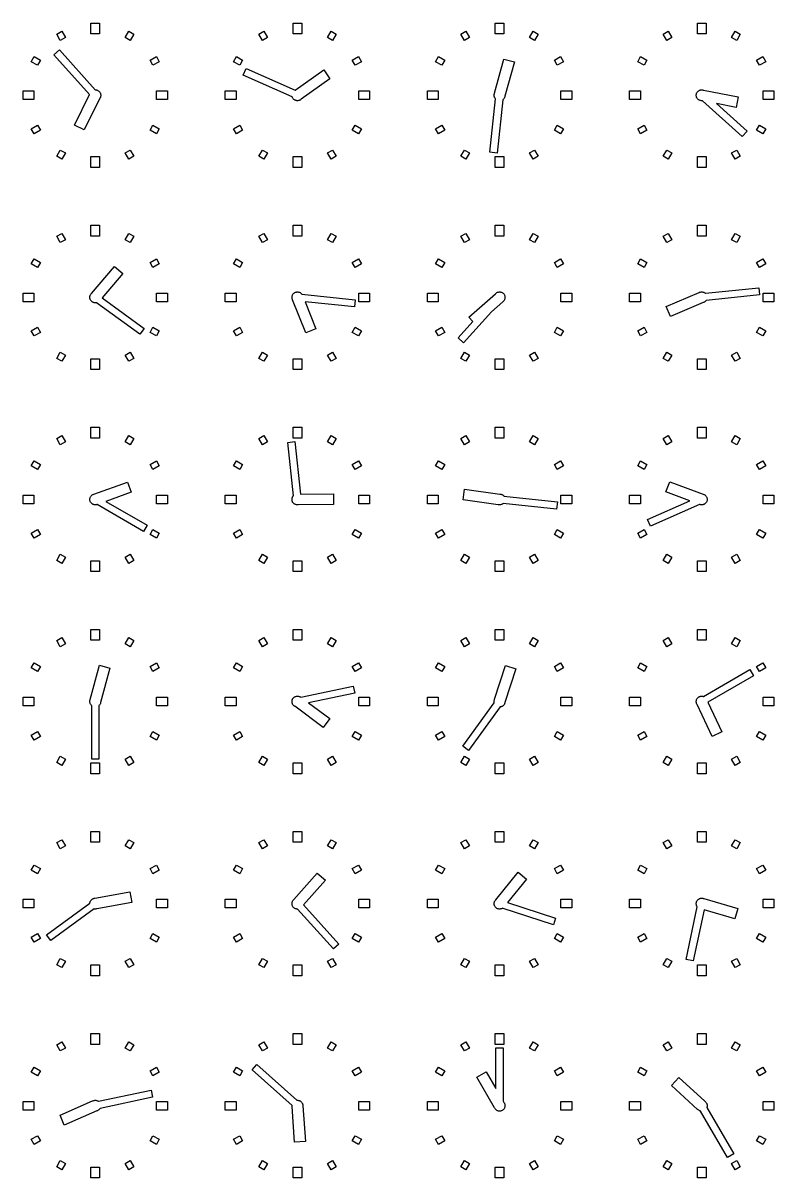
# Model space of a CAD drawing. Header units: millimetres. Extents: x -8 to 856, y -8 to 688.
# Drawn here: x 540 to 644, y 344 to 504 of the extents above; entities that cross this region are included whole.
import ezdxf

# ---------------------------------------------------------------- set-up
doc = ezdxf.new("R2010")
doc.units = ezdxf.units.MM

msp = doc.modelspace()

# ---------------------------------------------------------------- linework, layer by layer
for points in [[(550.6, 502.5), (549.4, 502.5), (549.4, 504), (550.6, 504), (550.6, 502.5)], [(578.6, 502.5), (577.4, 502.5), (577.4, 504), (578.6, 504), (578.6, 502.5)], [(606.6, 502.5), (605.4, 502.5), (605.4, 504), (606.6, 504), (606.6, 502.5)], [(634.6, 502.5), (633.4, 502.5), (633.4, 504), (634.6, 504), (634.6, 502.5)], [(545.85, 501.99), (545.15, 501.59), (544.65, 502.46), (545.35, 502.86), (545.85, 501.99)], [(554.85, 501.59), (554.15, 501.99), (554.65, 502.86), (555.35, 502.46), (554.85, 501.59)], [(573.85, 501.99), (573.15, 501.59), (572.65, 502.46), (573.35, 502.86), (573.85, 501.99)], [(582.85, 501.59), (582.15, 501.99), (582.65, 502.86), (583.35, 502.46), (582.85, 501.59)], [(601.85, 501.99), (601.15, 501.59), (600.65, 502.46), (601.35, 502.86), (601.85, 501.99)], [(610.85, 501.59), (610.15, 501.99), (610.65, 502.86), (611.35, 502.46), (610.85, 501.59)], [(629.85, 501.99), (629.15, 501.59), (628.65, 502.46), (629.35, 502.86), (629.85, 501.99)], [(638.85, 501.59), (638.15, 501.99), (638.65, 502.86), (639.35, 502.46), (638.85, 501.59)], [(542.41, 498.85), (542.01, 498.15), (541.14, 498.65), (541.54, 499.35), (542.41, 498.85)], [(549.22, 494.12), (544.28, 499.61), (545.02, 500.28), (549.99, 494.75), (550, 494.75), (550.07, 494.75), (550.15, 494.74), (550.22, 494.72), (550.29, 494.7), (550.36, 494.67), (550.42, 494.63), (550.48, 494.58), (550.53, 494.53), (550.58, 494.48), (550.63, 494.42), (550.67, 494.36), (550.7, 494.29), (550.72, 494.22), (550.74, 494.15), (550.75, 494.07), (550.75, 494), (550.75, 493.93), (550.74, 493.85), (550.72, 493.78), (550.7, 493.71), (550.67, 493.64), (550.63, 493.59), (548.44, 489.19), (547.1, 489.86), (549.22, 494.12)], [(557.99, 498.15), (557.59, 498.85), (558.46, 499.35), (558.86, 498.65), (557.99, 498.15)], [(570.41, 498.85), (570.01, 498.15), (569.14, 498.65), (569.54, 499.35), (570.41, 498.85)], [(585.99, 498.15), (585.59, 498.85), (586.46, 499.35), (586.86, 498.65), (585.99, 498.15)], [(598.41, 498.85), (598.01, 498.15), (597.14, 498.65), (597.54, 499.35), (598.41, 498.85)], [(613.99, 498.15), (613.59, 498.85), (614.46, 499.35), (614.86, 498.65), (613.99, 498.15)], [(626.41, 498.85), (626.01, 498.15), (625.14, 498.65), (625.54, 499.35), (626.41, 498.85)], [(641.99, 498.15), (641.59, 498.85), (642.46, 499.35), (642.86, 498.65), (641.99, 498.15)], [(578.48, 493.42), (578.42, 493.37), (578.36, 493.33), (578.29, 493.3), (578.22, 493.28), (578.15, 493.26), (578.07, 493.25), (578, 493.25), (577.93, 493.25), (577.85, 493.26), (577.78, 493.28), (577.71, 493.3), (577.64, 493.33), (577.58, 493.37), (577.52, 493.42), (577.47, 493.47), (577.42, 493.52), (577.37, 493.58), (577.33, 493.64), (577.3, 493.71), (577.28, 493.77), (570.49, 496.8), (570.9, 497.71), (577.68, 494.69), (581.64, 497.51), (582.51, 496.29), (578.5, 493.44), (578.48, 493.42)], [(605.44, 493.49), (605.42, 493.52), (605.37, 493.58), (605.33, 493.64), (605.3, 493.71), (605.28, 493.78), (605.26, 493.85), (605.25, 493.93), (605.25, 494), (605.25, 494.07), (605.26, 494.15), (605.28, 494.22), (605.3, 494.28), (606.61, 499.02), (608.06, 498.62), (606.74, 493.88), (606.74, 493.85), (606.72, 493.78), (606.7, 493.71), (606.67, 493.64), (606.63, 493.58), (606.58, 493.52), (606.53, 493.47), (606.48, 493.42), (606.44, 493.39), (605.66, 485.99), (604.67, 486.1), (605.44, 493.49)], [(541.5, 494.6), (541.5, 493.4), (540, 493.4), (540, 494.6), (541.5, 494.6)], [(558.5, 493.4), (558.5, 494.6), (560, 494.6), (560, 493.4), (558.5, 493.4)], [(569.5, 494.6), (569.5, 493.4), (568, 493.4), (568, 494.6), (569.5, 494.6)], [(586.5, 493.4), (586.5, 494.6), (588, 494.6), (588, 493.4), (586.5, 493.4)], [(597.5, 494.6), (597.5, 493.4), (596, 493.4), (596, 494.6), (597.5, 494.6)], [(614.5, 493.4), (614.5, 494.6), (616, 494.6), (616, 493.4), (614.5, 493.4)], [(625.5, 494.6), (625.5, 493.4), (624, 493.4), (624, 494.6), (625.5, 494.6)], [(633.93, 493.25), (633.85, 493.26), (633.78, 493.28), (633.71, 493.3), (633.64, 493.33), (633.58, 493.37), (633.52, 493.42), (633.47, 493.47), (633.42, 493.52), (633.37, 493.58), (633.33, 493.64), (633.3, 493.71), (633.28, 493.78), (633.26, 493.85), (633.25, 493.93), (633.25, 494), (633.25, 494.07), (633.26, 494.15), (633.28, 494.22), (633.3, 494.29), (633.33, 494.36), (633.37, 494.42), (633.42, 494.48), (633.47, 494.53), (633.52, 494.58), (633.58, 494.63), (633.64, 494.67), (633.71, 494.7), (633.78, 494.72), (633.85, 494.74), (633.93, 494.75), (634, 494.75), (634.07, 494.75), (634.15, 494.74), (634.22, 494.72), (634.23, 494.72), (639.05, 493.78), (638.77, 492.31), (636.04, 492.84), (640.28, 489.02), (639.61, 488.28), (634.13, 493.21), (633.94, 493.25), (633.93, 493.25)], [(642.5, 493.4), (642.5, 494.6), (644, 494.6), (644, 493.4), (642.5, 493.4)], [(542.01, 489.85), (542.41, 489.15), (541.54, 488.65), (541.14, 489.35), (542.01, 489.85)], [(557.59, 489.15), (557.99, 489.85), (558.86, 489.35), (558.46, 488.65), (557.59, 489.15)], [(570.01, 489.85), (570.41, 489.15), (569.54, 488.65), (569.14, 489.35), (570.01, 489.85)], [(585.59, 489.15), (585.99, 489.85), (586.86, 489.35), (586.46, 488.65), (585.59, 489.15)], [(598.01, 489.85), (598.41, 489.15), (597.54, 488.65), (597.14, 489.35), (598.01, 489.85)], [(613.59, 489.15), (613.99, 489.85), (614.86, 489.35), (614.46, 488.65), (613.59, 489.15)], [(626.01, 489.85), (626.41, 489.15), (625.54, 488.65), (625.14, 489.35), (626.01, 489.85)], [(641.59, 489.15), (641.99, 489.85), (642.86, 489.35), (642.46, 488.65), (641.59, 489.15)], [(544.65, 485.54), (545.15, 486.41), (545.85, 486.01), (545.35, 485.14), (544.65, 485.54)], [(554.15, 486.01), (554.85, 486.41), (555.35, 485.54), (554.65, 485.14), (554.15, 486.01)], [(572.65, 485.54), (573.15, 486.41), (573.85, 486.01), (573.35, 485.14), (572.65, 485.54)], [(582.15, 486.01), (582.85, 486.41), (583.35, 485.54), (582.65, 485.14), (582.15, 486.01)], [(600.65, 485.54), (601.15, 486.41), (601.85, 486.01), (601.35, 485.14), (600.65, 485.54)], [(610.15, 486.01), (610.85, 486.41), (611.35, 485.54), (610.65, 485.14), (610.15, 486.01)], [(629.15, 486.41), (629.85, 486.01), (629.35, 485.14), (628.65, 485.54), (629.15, 486.41)], [(638.15, 486.01), (638.85, 486.41), (639.35, 485.54), (638.65, 485.14), (638.15, 486.01)], [(549.4, 485.5), (550.6, 485.5), (550.6, 484), (549.4, 484), (549.4, 485.5)], [(577.4, 485.5), (578.6, 485.5), (578.6, 484), (577.4, 484), (577.4, 485.5)], [(605.4, 485.5), (606.6, 485.5), (606.6, 484), (605.4, 484), (605.4, 485.5)], [(633.4, 484), (633.4, 485.5), (634.6, 485.5), (634.6, 484), (633.4, 484)], [(550.6, 474.5), (549.4, 474.5), (549.4, 476), (550.6, 476), (550.6, 474.5)], [(578.6, 474.5), (577.4, 474.5), (577.4, 476), (578.6, 476), (578.6, 474.5)], [(606.6, 474.5), (605.4, 474.5), (605.4, 476), (606.6, 476), (606.6, 474.5)], [(634.6, 474.5), (633.4, 474.5), (633.4, 476), (634.6, 476), (634.6, 474.5)], [(545.85, 473.99), (545.15, 473.59), (544.65, 474.46), (545.35, 474.86), (545.85, 473.99)], [(554.85, 473.59), (554.15, 473.99), (554.65, 474.86), (555.35, 474.46), (554.85, 473.59)], [(573.85, 473.99), (573.15, 473.59), (572.65, 474.46), (573.35, 474.86), (573.85, 473.99)], [(582.85, 473.59), (582.15, 473.99), (582.65, 474.86), (583.35, 474.46), (582.85, 473.59)], [(601.85, 473.99), (601.15, 473.59), (600.65, 474.46), (601.35, 474.86), (601.85, 473.99)], [(610.85, 473.59), (610.15, 473.99), (610.65, 474.86), (611.35, 474.46), (610.85, 473.59)], [(629.85, 473.99), (629.15, 473.59), (628.65, 474.46), (629.35, 474.86), (629.85, 473.99)], [(638.85, 473.59), (638.15, 473.99), (638.65, 474.86), (639.35, 474.46), (638.85, 473.59)], [(542.41, 470.85), (542.01, 470.15), (541.14, 470.65), (541.54, 471.35), (542.41, 470.85)], [(557.99, 470.15), (557.59, 470.85), (558.46, 471.35), (558.86, 470.65), (557.99, 470.15)], [(570.41, 470.85), (570.01, 470.15), (569.14, 470.65), (569.54, 471.35), (570.41, 470.85)], [(585.99, 470.15), (585.59, 470.85), (586.46, 471.35), (586.86, 470.65), (585.99, 470.15)], [(598.41, 470.85), (598.01, 470.15), (597.14, 470.65), (597.54, 471.35), (598.41, 470.85)], [(613.99, 470.15), (613.59, 470.85), (614.46, 471.35), (614.86, 470.65), (613.99, 470.15)], [(626.41, 470.85), (626.01, 470.15), (625.14, 470.65), (625.54, 471.35), (626.41, 470.85)], [(641.99, 470.15), (641.59, 470.85), (642.46, 471.35), (642.86, 470.65), (641.99, 470.15)], [(550.15, 465.26), (550.07, 465.25), (550, 465.25), (549.93, 465.25), (549.85, 465.26), (549.78, 465.28), (549.71, 465.3), (549.64, 465.33), (549.58, 465.37), (549.52, 465.42), (549.47, 465.47), (549.42, 465.52), (549.37, 465.58), (549.33, 465.64), (549.3, 465.71), (549.28, 465.78), (549.26, 465.85), (549.25, 465.93), (549.25, 466), (549.25, 466.07), (549.26, 466.15), (549.28, 466.22), (549.3, 466.29), (549.33, 466.36), (549.37, 466.42), (549.42, 466.48), (549.47, 466.53), (549.48, 466.55), (552.68, 470.29), (553.82, 469.31), (550.93, 465.94), (556.77, 461.7), (556.18, 460.89), (550.16, 465.26), (550.15, 465.26)], [(633.63, 466.66), (633.64, 466.67), (633.71, 466.7), (633.78, 466.72), (633.85, 466.74), (633.93, 466.75), (634, 466.75), (634.07, 466.75), (634.15, 466.74), (634.22, 466.72), (634.29, 466.7), (634.36, 466.67), (634.42, 466.63), (634.48, 466.58), (634.51, 466.56), (641.9, 467.33), (642.01, 466.34), (634.61, 465.56), (634.58, 465.52), (634.53, 465.47), (634.48, 465.42), (634.42, 465.37), (634.36, 465.33), (634.29, 465.3), (634.22, 465.28), (634.21, 465.28), (629.69, 463.36), (629.1, 464.74), (633.63, 466.66)], [(541.5, 466.6), (541.5, 465.4), (540, 465.4), (540, 466.6), (541.5, 466.6)], [(558.5, 465.4), (558.5, 466.6), (560, 466.6), (560, 465.4), (558.5, 465.4)], [(569.5, 466.6), (569.5, 465.4), (568, 465.4), (568, 466.6), (569.5, 466.6)], [(577.33, 465.64), (577.3, 465.71), (577.28, 465.78), (577.26, 465.85), (577.25, 465.93), (577.25, 466), (577.25, 466.07), (577.26, 466.15), (577.28, 466.22), (577.3, 466.29), (577.33, 466.36), (577.37, 466.42), (577.42, 466.48), (577.47, 466.53), (577.52, 466.58), (577.58, 466.63), (577.64, 466.67), (577.71, 466.7), (577.78, 466.72), (577.85, 466.74), (577.93, 466.75), (578, 466.75), (578.07, 466.75), (578.15, 466.74), (578.22, 466.72), (578.29, 466.7), (578.36, 466.67), (578.42, 466.63), (578.48, 466.58), (578.53, 466.53), (578.58, 466.48), (578.61, 466.44), (586.01, 465.66), (585.9, 464.67), (579.06, 465.39), (580.57, 461.65), (579.18, 461.08), (577.34, 465.64), (577.33, 465.64)], [(586.5, 465.4), (586.5, 466.6), (588, 466.6), (588, 465.4), (586.5, 465.4)], [(597.5, 466.6), (597.5, 465.4), (596, 465.4), (596, 466.6), (597.5, 466.6)], [(602.3, 462.64), (601.76, 463.25), (605.44, 466.51), (605.47, 466.53), (605.52, 466.58), (605.58, 466.63), (605.64, 466.67), (605.71, 466.7), (605.78, 466.72), (605.85, 466.74), (605.93, 466.75), (606, 466.75), (606.07, 466.75), (606.15, 466.74), (606.22, 466.72), (606.29, 466.7), (606.36, 466.67), (606.42, 466.63), (606.48, 466.58), (606.53, 466.53), (606.58, 466.48), (606.63, 466.42), (606.67, 466.36), (606.7, 466.29), (606.72, 466.22), (606.74, 466.15), (606.75, 466.07), (606.75, 466), (606.75, 465.93), (606.74, 465.85), (606.72, 465.78), (606.7, 465.71), (606.67, 465.64), (606.63, 465.58), (606.58, 465.52), (606.53, 465.47), (606.48, 465.42), (606.44, 465.39), (604.87, 464), (601.02, 459.72), (600.28, 460.39), (602.3, 462.64)], [(614.5, 465.4), (614.5, 466.6), (616, 466.6), (616, 465.4), (614.5, 465.4)], [(625.5, 466.6), (625.5, 465.4), (624, 465.4), (624, 466.6), (625.5, 466.6)], [(642.5, 465.4), (642.5, 466.6), (644, 466.6), (644, 465.4), (642.5, 465.4)], [(542.01, 461.85), (542.41, 461.15), (541.54, 460.65), (541.14, 461.35), (542.01, 461.85)], [(557.59, 461.15), (557.99, 461.85), (558.86, 461.35), (558.46, 460.65), (557.59, 461.15)], [(570.01, 461.85), (570.41, 461.15), (569.54, 460.65), (569.14, 461.35), (570.01, 461.85)], [(585.59, 461.15), (585.99, 461.85), (586.86, 461.35), (586.46, 460.65), (585.59, 461.15)], [(598.01, 461.85), (598.41, 461.15), (597.54, 460.65), (597.14, 461.35), (598.01, 461.85)], [(613.59, 461.15), (613.99, 461.85), (614.86, 461.35), (614.46, 460.65), (613.59, 461.15)], [(626.01, 461.85), (626.41, 461.15), (625.54, 460.65), (625.14, 461.35), (626.01, 461.85)], [(641.59, 461.15), (641.99, 461.85), (642.86, 461.35), (642.46, 460.65), (641.59, 461.15)], [(545.15, 458.41), (545.85, 458.01), (545.35, 457.14), (544.65, 457.54), (545.15, 458.41)], [(554.15, 458.01), (554.85, 458.41), (555.35, 457.54), (554.65, 457.14), (554.15, 458.01)], [(573.15, 458.41), (573.85, 458.01), (573.35, 457.14), (572.65, 457.54), (573.15, 458.41)], [(582.15, 458.01), (582.85, 458.41), (583.35, 457.54), (582.65, 457.14), (582.15, 458.01)], [(600.65, 457.54), (601.15, 458.41), (601.85, 458.01), (601.35, 457.14), (600.65, 457.54)], [(610.15, 458.01), (610.85, 458.41), (611.35, 457.54), (610.65, 457.14), (610.15, 458.01)], [(628.65, 457.54), (629.15, 458.41), (629.85, 458.01), (629.35, 457.14), (628.65, 457.54)], [(638.15, 458.01), (638.85, 458.41), (639.35, 457.54), (638.65, 457.14), (638.15, 458.01)], [(549.4, 456), (549.4, 457.5), (550.6, 457.5), (550.6, 456), (549.4, 456)], [(577.4, 456), (577.4, 457.5), (578.6, 457.5), (578.6, 456), (577.4, 456)], [(605.4, 457.5), (606.6, 457.5), (606.6, 456), (605.4, 456), (605.4, 457.5)], [(633.4, 457.5), (634.6, 457.5), (634.6, 456), (633.4, 456), (633.4, 457.5)], [(550.6, 446.5), (549.4, 446.5), (549.4, 448), (550.6, 448), (550.6, 446.5)], [(578.6, 446.5), (577.4, 446.5), (577.4, 448), (578.6, 448), (578.6, 446.5)], [(606.6, 446.5), (605.4, 446.5), (605.4, 448), (606.6, 448), (606.6, 446.5)], [(634.6, 446.5), (633.4, 446.5), (633.4, 448), (634.6, 448), (634.6, 446.5)], [(545.85, 445.99), (545.15, 445.59), (544.65, 446.46), (545.35, 446.86), (545.85, 445.99)], [(554.85, 445.59), (554.15, 445.99), (554.65, 446.86), (555.35, 446.46), (554.85, 445.59)], [(573.85, 445.99), (573.15, 445.59), (572.65, 446.46), (573.35, 446.86), (573.85, 445.99)], [(582.85, 445.59), (582.15, 445.99), (582.65, 446.86), (583.35, 446.46), (582.85, 445.59)], [(601.85, 445.99), (601.15, 445.59), (600.65, 446.46), (601.35, 446.86), (601.85, 445.99)], [(610.85, 445.59), (610.15, 445.99), (610.65, 446.86), (611.35, 446.46), (610.85, 445.59)], [(629.85, 445.99), (629.15, 445.59), (628.65, 446.46), (629.35, 446.86), (629.85, 445.99)], [(638.85, 445.59), (638.15, 445.99), (638.65, 446.86), (639.35, 446.46), (638.85, 445.59)], [(578.07, 437.25), (578, 437.25), (577.93, 437.25), (577.85, 437.26), (577.78, 437.28), (577.71, 437.3), (577.64, 437.33), (577.58, 437.37), (577.52, 437.42), (577.47, 437.47), (577.42, 437.52), (577.37, 437.58), (577.33, 437.64), (577.3, 437.71), (577.28, 437.78), (577.26, 437.85), (577.25, 437.93), (577.25, 438), (577.25, 438.07), (577.26, 438.15), (577.28, 438.22), (577.3, 438.29), (577.33, 438.36), (577.37, 438.42), (577.42, 438.48), (577.44, 438.51), (576.67, 445.9), (577.66, 446.01), (578.42, 438.75), (582.99, 438.79), (583.01, 437.29), (578.09, 437.25), (578.07, 437.25)], [(542.41, 442.85), (542.01, 442.15), (541.14, 442.65), (541.54, 443.35), (542.41, 442.85)], [(557.99, 442.15), (557.59, 442.85), (558.46, 443.35), (558.86, 442.65), (557.99, 442.15)], [(570.41, 442.85), (570.01, 442.15), (569.14, 442.65), (569.54, 443.35), (570.41, 442.85)], [(585.99, 442.15), (585.59, 442.85), (586.46, 443.35), (586.86, 442.65), (585.99, 442.15)], [(598.41, 442.85), (598.01, 442.15), (597.14, 442.65), (597.54, 443.35), (598.41, 442.85)], [(613.99, 442.15), (613.59, 442.85), (614.46, 443.35), (614.86, 442.65), (613.99, 442.15)], [(626.41, 442.85), (626.01, 442.15), (625.14, 442.65), (625.54, 443.35), (626.41, 442.85)], [(641.99, 442.15), (641.59, 442.85), (642.46, 443.35), (642.86, 442.65), (641.99, 442.15)], [(550.22, 437.28), (550.15, 437.26), (550.07, 437.25), (550, 437.25), (549.93, 437.25), (549.85, 437.26), (549.78, 437.28), (549.71, 437.3), (549.64, 437.33), (549.58, 437.37), (549.52, 437.42), (549.47, 437.47), (549.42, 437.52), (549.37, 437.58), (549.33, 437.64), (549.3, 437.71), (549.28, 437.78), (549.26, 437.85), (549.25, 437.93), (549.25, 438), (549.25, 438.07), (549.26, 438.15), (549.28, 438.22), (549.3, 438.29), (549.33, 438.36), (549.37, 438.42), (549.42, 438.48), (549.47, 438.53), (549.52, 438.58), (549.58, 438.63), (549.64, 438.67), (549.71, 438.7), (549.78, 438.72), (549.82, 438.73), (554.44, 440.41), (554.95, 439.01), (551.46, 437.73), (557.18, 434.43), (556.68, 433.57), (550.24, 437.28), (550.22, 437.28)], [(632.35, 437.81), (629.05, 439.05), (629.58, 440.45), (634.19, 438.73), (634.22, 438.72), (634.29, 438.7), (634.36, 438.67), (634.42, 438.63), (634.48, 438.58), (634.53, 438.53), (634.58, 438.48), (634.63, 438.42), (634.67, 438.36), (634.7, 438.29), (634.72, 438.22), (634.74, 438.15), (634.75, 438.07), (634.75, 438), (634.75, 437.93), (634.74, 437.85), (634.72, 437.78), (634.7, 437.71), (634.67, 437.64), (634.63, 437.58), (634.58, 437.52), (634.53, 437.47), (634.48, 437.42), (634.42, 437.37), (634.36, 437.33), (634.29, 437.3), (634.22, 437.28), (634.15, 437.26), (634.07, 437.25), (634, 437.25), (633.93, 437.25), (633.85, 437.26), (633.78, 437.28), (633.71, 437.3), (633.69, 437.31), (626.9, 434.29), (626.49, 435.2), (632.35, 437.81)], [(541.5, 438.6), (541.5, 437.4), (540, 437.4), (540, 438.6), (541.5, 438.6)], [(558.5, 437.4), (558.5, 438.6), (560, 438.6), (560, 437.4), (558.5, 437.4)], [(569.5, 438.6), (569.5, 437.4), (568, 437.4), (568, 438.6), (569.5, 438.6)], [(586.5, 437.4), (586.5, 438.6), (588, 438.6), (588, 437.4), (586.5, 437.4)], [(597.5, 438.6), (597.5, 437.4), (596, 437.4), (596, 438.6), (597.5, 438.6)], [(606.48, 437.42), (606.42, 437.37), (606.36, 437.33), (606.29, 437.3), (606.22, 437.28), (606.15, 437.26), (606.07, 437.25), (606, 437.25), (605.93, 437.25), (605.85, 437.26), (605.82, 437.27), (600.94, 437.95), (601.15, 439.44), (606.03, 438.75), (606.07, 438.75), (606.15, 438.74), (606.22, 438.72), (606.29, 438.7), (606.36, 438.67), (606.42, 438.63), (606.48, 438.58), (606.53, 438.53), (606.58, 438.48), (606.61, 438.44), (614.01, 437.66), (613.9, 436.67), (606.51, 437.44), (606.48, 437.42)], [(614.5, 437.4), (614.5, 438.6), (616, 438.6), (616, 437.4), (614.5, 437.4)], [(625.5, 438.6), (625.5, 437.4), (624, 437.4), (624, 438.6), (625.5, 438.6)], [(642.5, 437.4), (642.5, 438.6), (644, 438.6), (644, 437.4), (642.5, 437.4)], [(542.01, 433.85), (542.41, 433.15), (541.54, 432.65), (541.14, 433.35), (542.01, 433.85)], [(557.59, 433.15), (557.99, 433.85), (558.86, 433.35), (558.46, 432.65), (557.59, 433.15)], [(570.01, 433.85), (570.41, 433.15), (569.54, 432.65), (569.14, 433.35), (570.01, 433.85)], [(585.59, 433.15), (585.99, 433.85), (586.86, 433.35), (586.46, 432.65), (585.59, 433.15)], [(598.01, 433.85), (598.41, 433.15), (597.54, 432.65), (597.14, 433.35), (598.01, 433.85)], [(613.59, 433.15), (613.99, 433.85), (614.86, 433.35), (614.46, 432.65), (613.59, 433.15)], [(626.01, 433.85), (626.41, 433.15), (625.54, 432.65), (625.14, 433.35), (626.01, 433.85)], [(641.59, 433.15), (641.99, 433.85), (642.86, 433.35), (642.46, 432.65), (641.59, 433.15)], [(545.15, 430.41), (545.85, 430.01), (545.35, 429.14), (544.65, 429.54), (545.15, 430.41)], [(554.15, 430.01), (554.85, 430.41), (555.35, 429.54), (554.65, 429.14), (554.15, 430.01)], [(572.65, 429.54), (573.15, 430.41), (573.85, 430.01), (573.35, 429.14), (572.65, 429.54)], [(582.15, 430.01), (582.85, 430.41), (583.35, 429.54), (582.65, 429.14), (582.15, 430.01)], [(600.65, 429.54), (601.15, 430.41), (601.85, 430.01), (601.35, 429.14), (600.65, 429.54)], [(610.15, 430.01), (610.85, 430.41), (611.35, 429.54), (610.65, 429.14), (610.15, 430.01)], [(628.65, 429.54), (629.15, 430.41), (629.85, 430.01), (629.35, 429.14), (628.65, 429.54)], [(638.15, 430.01), (638.85, 430.41), (639.35, 429.54), (638.65, 429.14), (638.15, 430.01)], [(549.4, 428), (549.4, 429.5), (550.6, 429.5), (550.6, 428), (549.4, 428)], [(577.4, 429.5), (578.6, 429.5), (578.6, 428), (577.4, 428), (577.4, 429.5)], [(605.4, 429.5), (606.6, 429.5), (606.6, 428), (605.4, 428), (605.4, 429.5)], [(633.4, 429.5), (634.6, 429.5), (634.6, 428), (633.4, 428), (633.4, 429.5)], [(550.6, 418.5), (549.4, 418.5), (549.4, 420), (550.6, 420), (550.6, 418.5)], [(578.6, 418.5), (577.4, 418.5), (577.4, 420), (578.6, 420), (578.6, 418.5)], [(606.6, 418.5), (605.4, 418.5), (605.4, 420), (606.6, 420), (606.6, 418.5)], [(634.6, 418.5), (633.4, 418.5), (633.4, 420), (634.6, 420), (634.6, 418.5)], [(545.85, 417.99), (545.15, 417.59), (544.65, 418.46), (545.35, 418.86), (545.85, 417.99)], [(554.85, 417.59), (554.15, 417.99), (554.65, 418.86), (555.35, 418.46), (554.85, 417.59)], [(573.85, 417.99), (573.15, 417.59), (572.65, 418.46), (573.35, 418.86), (573.85, 417.99)], [(582.85, 417.59), (582.15, 417.99), (582.65, 418.86), (583.35, 418.46), (582.85, 417.59)], [(601.85, 417.99), (601.15, 417.59), (600.65, 418.46), (601.35, 418.86), (601.85, 417.99)], [(610.85, 417.59), (610.15, 417.99), (610.65, 418.86), (611.35, 418.46), (610.85, 417.59)], [(629.85, 417.99), (629.15, 417.59), (628.65, 418.46), (629.35, 418.86), (629.85, 417.99)], [(638.85, 417.59), (638.15, 417.99), (638.65, 418.86), (639.35, 418.46), (638.85, 417.59)], [(542.41, 414.85), (542.01, 414.15), (541.14, 414.65), (541.54, 415.35), (542.41, 414.85)], [(549.5, 409.44), (549.47, 409.47), (549.42, 409.52), (549.37, 409.58), (549.33, 409.64), (549.3, 409.71), (549.28, 409.78), (549.26, 409.85), (549.25, 409.93), (549.25, 410), (549.25, 410.07), (549.26, 410.15), (549.28, 410.22), (549.3, 410.27), (550.57, 415.02), (552.02, 414.64), (550.74, 409.88), (550.74, 409.85), (550.72, 409.78), (550.7, 409.71), (550.67, 409.64), (550.63, 409.58), (550.58, 409.52), (550.53, 409.47), (550.5, 409.44), (550.5, 402), (549.5, 402), (549.5, 409.44)], [(557.99, 414.15), (557.59, 414.85), (558.46, 415.35), (558.86, 414.65), (557.99, 414.15)], [(570.41, 414.85), (570.01, 414.15), (569.14, 414.65), (569.54, 415.35), (570.41, 414.85)], [(585.99, 414.15), (585.59, 414.85), (586.46, 415.35), (586.86, 414.65), (585.99, 414.15)], [(598.41, 414.85), (598.01, 414.15), (597.14, 414.65), (597.54, 415.35), (598.41, 414.85)], [(605.26, 409.84), (605.26, 409.85), (605.25, 409.93), (605.25, 410), (605.25, 410.07), (605.26, 410.15), (605.28, 410.22), (605.3, 410.29), (605.31, 410.31), (606.83, 414.99), (608.26, 414.52), (606.74, 409.85), (606.72, 409.78), (606.7, 409.71), (606.67, 409.64), (606.63, 409.58), (606.58, 409.52), (606.53, 409.47), (606.48, 409.42), (606.42, 409.37), (606.36, 409.33), (606.29, 409.3), (606.22, 409.28), (606.15, 409.26), (606.07, 409.25), (606.07, 409.25), (601.7, 403.23), (600.89, 403.82), (605.26, 409.84)], [(613.99, 414.15), (613.59, 414.85), (614.46, 415.35), (614.86, 414.65), (613.99, 414.15)], [(626.41, 414.85), (626.01, 414.15), (625.14, 414.65), (625.54, 415.35), (626.41, 414.85)], [(633.33, 409.64), (633.3, 409.71), (633.28, 409.78), (633.26, 409.85), (633.25, 409.93), (633.25, 410), (633.25, 410.07), (633.26, 410.15), (633.28, 410.22), (633.3, 410.29), (633.33, 410.36), (633.37, 410.42), (633.42, 410.48), (633.47, 410.53), (633.52, 410.58), (633.58, 410.63), (633.64, 410.67), (633.71, 410.7), (633.78, 410.72), (633.85, 410.74), (633.93, 410.75), (634, 410.75), (634.07, 410.75), (634.15, 410.74), (634.22, 410.72), (634.24, 410.72), (640.68, 414.43), (641.18, 413.57), (634.86, 409.92), (636.79, 405.79), (635.43, 405.15), (633.35, 409.61), (633.33, 409.64)], [(641.99, 414.15), (641.59, 414.85), (642.46, 415.35), (642.86, 414.65), (641.99, 414.15)], [(577.58, 409.37), (577.52, 409.42), (577.47, 409.47), (577.42, 409.52), (577.37, 409.58), (577.33, 409.64), (577.3, 409.71), (577.28, 409.78), (577.26, 409.85), (577.25, 409.93), (577.25, 410), (577.25, 410.07), (577.26, 410.15), (577.28, 410.22), (577.3, 410.29), (577.33, 410.36), (577.37, 410.42), (577.42, 410.48), (577.47, 410.53), (577.52, 410.58), (577.58, 410.63), (577.64, 410.67), (577.71, 410.7), (577.78, 410.72), (577.85, 410.74), (577.93, 410.75), (578, 410.75), (578.07, 410.75), (578.15, 410.74), (578.22, 410.72), (578.29, 410.7), (578.36, 410.67), (578.42, 410.63), (578.45, 410.61), (585.72, 412.15), (585.93, 411.17), (579.52, 409.81), (582.47, 407.63), (581.57, 406.42), (577.62, 409.35), (577.58, 409.37)], [(541.5, 410.6), (541.5, 409.4), (540, 409.4), (540, 410.6), (541.5, 410.6)], [(558.5, 409.4), (558.5, 410.6), (560, 410.6), (560, 409.4), (558.5, 409.4)], [(569.5, 410.6), (569.5, 409.4), (568, 409.4), (568, 410.6), (569.5, 410.6)], [(586.5, 409.4), (586.5, 410.6), (588, 410.6), (588, 409.4), (586.5, 409.4)], [(597.5, 410.6), (597.5, 409.4), (596, 409.4), (596, 410.6), (597.5, 410.6)], [(614.5, 409.4), (614.5, 410.6), (616, 410.6), (616, 409.4), (614.5, 409.4)], [(625.5, 410.6), (625.5, 409.4), (624, 409.4), (624, 410.6), (625.5, 410.6)], [(642.5, 409.4), (642.5, 410.6), (644, 410.6), (644, 409.4), (642.5, 409.4)], [(542.01, 405.85), (542.41, 405.15), (541.54, 404.65), (541.14, 405.35), (542.01, 405.85)], [(557.59, 405.15), (557.99, 405.85), (558.86, 405.35), (558.46, 404.65), (557.59, 405.15)], [(570.01, 405.85), (570.41, 405.15), (569.54, 404.65), (569.14, 405.35), (570.01, 405.85)], [(585.59, 405.15), (585.99, 405.85), (586.86, 405.35), (586.46, 404.65), (585.59, 405.15)], [(598.01, 405.85), (598.41, 405.15), (597.54, 404.65), (597.14, 405.35), (598.01, 405.85)], [(613.59, 405.15), (613.99, 405.85), (614.86, 405.35), (614.46, 404.65), (613.59, 405.15)], [(626.01, 405.85), (626.41, 405.15), (625.54, 404.65), (625.14, 405.35), (626.01, 405.85)], [(641.59, 405.15), (641.99, 405.85), (642.86, 405.35), (642.46, 404.65), (641.59, 405.15)], [(544.65, 401.54), (545.15, 402.41), (545.85, 402.01), (545.35, 401.14), (544.65, 401.54)], [(554.15, 402.01), (554.85, 402.41), (555.35, 401.54), (554.65, 401.14), (554.15, 402.01)], [(573.15, 402.41), (573.85, 402.01), (573.35, 401.14), (572.65, 401.54), (573.15, 402.41)], [(582.15, 402.01), (582.85, 402.41), (583.35, 401.54), (582.65, 401.14), (582.15, 402.01)], [(600.65, 401.54), (601.15, 402.41), (601.85, 402.01), (601.35, 401.14), (600.65, 401.54)], [(610.15, 402.01), (610.85, 402.41), (611.35, 401.54), (610.65, 401.14), (610.15, 402.01)], [(629.15, 402.41), (629.85, 402.01), (629.35, 401.14), (628.65, 401.54), (629.15, 402.41)], [(638.15, 402.01), (638.85, 402.41), (639.35, 401.54), (638.65, 401.14), (638.15, 402.01)], [(549.4, 401.5), (550.6, 401.5), (550.6, 400), (549.4, 400), (549.4, 401.5)], [(577.4, 400), (577.4, 401.5), (578.6, 401.5), (578.6, 400), (577.4, 400)], [(605.4, 401.5), (606.6, 401.5), (606.6, 400), (605.4, 400), (605.4, 401.5)], [(633.4, 400), (633.4, 401.5), (634.6, 401.5), (634.6, 400), (633.4, 400)], [(550.6, 390.5), (549.4, 390.5), (549.4, 392), (550.6, 392), (550.6, 390.5)], [(578.6, 390.5), (577.4, 390.5), (577.4, 392), (578.6, 392), (578.6, 390.5)], [(606.6, 390.5), (605.4, 390.5), (605.4, 392), (606.6, 392), (606.6, 390.5)], [(634.6, 390.5), (633.4, 390.5), (633.4, 392), (634.6, 392), (634.6, 390.5)], [(545.85, 389.99), (545.15, 389.59), (544.65, 390.46), (545.35, 390.86), (545.85, 389.99)], [(554.85, 389.59), (554.15, 389.99), (554.65, 390.86), (555.35, 390.46), (554.85, 389.59)], [(573.85, 389.99), (573.15, 389.59), (572.65, 390.46), (573.35, 390.86), (573.85, 389.99)], [(582.85, 389.59), (582.15, 389.99), (582.65, 390.86), (583.35, 390.46), (582.85, 389.59)], [(601.85, 389.99), (601.15, 389.59), (600.65, 390.46), (601.35, 390.86), (601.85, 389.99)], [(610.85, 389.59), (610.15, 389.99), (610.65, 390.86), (611.35, 390.46), (610.85, 389.59)], [(629.85, 389.99), (629.15, 389.59), (628.65, 390.46), (629.35, 390.86), (629.85, 389.99)], [(638.85, 389.59), (638.15, 389.99), (638.65, 390.86), (639.35, 390.46), (638.85, 389.59)], [(542.41, 386.85), (542.01, 386.15), (541.14, 386.65), (541.54, 387.35), (542.41, 386.85)], [(557.99, 386.15), (557.59, 386.85), (558.46, 387.35), (558.86, 386.65), (557.99, 386.15)], [(570.41, 386.85), (570.01, 386.15), (569.14, 386.65), (569.54, 387.35), (570.41, 386.85)], [(585.99, 386.15), (585.59, 386.85), (586.46, 387.35), (586.86, 386.65), (585.99, 386.15)], [(598.41, 386.85), (598.01, 386.15), (597.14, 386.65), (597.54, 387.35), (598.41, 386.85)], [(613.99, 386.15), (613.59, 386.85), (614.46, 387.35), (614.86, 386.65), (613.99, 386.15)], [(626.41, 386.85), (626.01, 386.15), (625.14, 386.65), (625.54, 387.35), (626.41, 386.85)], [(641.99, 386.15), (641.59, 386.85), (642.46, 387.35), (642.86, 386.65), (641.99, 386.15)], [(578, 381.25), (577.93, 381.25), (577.85, 381.26), (577.78, 381.28), (577.71, 381.3), (577.64, 381.33), (577.58, 381.37), (577.52, 381.42), (577.47, 381.47), (577.42, 381.52), (577.37, 381.58), (577.33, 381.64), (577.3, 381.71), (577.28, 381.78), (577.26, 381.85), (577.25, 381.93), (577.25, 382), (577.25, 382.07), (577.26, 382.15), (577.28, 382.22), (577.3, 382.29), (577.33, 382.36), (577.37, 382.42), (577.42, 382.48), (577.47, 382.53), (577.49, 382.56), (580.75, 386.24), (581.87, 385.25), (578.84, 381.82), (583.72, 376.39), (582.98, 375.72), (578.01, 381.25), (578, 381.25)], [(606.36, 381.33), (606.29, 381.3), (606.22, 381.28), (606.15, 381.26), (606.07, 381.25), (606, 381.25), (605.93, 381.25), (605.85, 381.26), (605.78, 381.28), (605.71, 381.3), (605.64, 381.33), (605.58, 381.37), (605.52, 381.42), (605.47, 381.47), (605.42, 381.52), (605.37, 381.58), (605.33, 381.64), (605.3, 381.71), (605.28, 381.78), (605.26, 381.85), (605.25, 381.93), (605.25, 382), (605.25, 382.07), (605.26, 382.15), (605.28, 382.22), (605.3, 382.29), (605.33, 382.36), (605.37, 382.42), (605.42, 382.48), (605.47, 382.53), (605.47, 382.54), (608.56, 386.36), (609.73, 385.41), (607.1, 382.17), (613.76, 380), (613.45, 379.05), (606.38, 381.35), (606.36, 381.33)], [(541.5, 382.6), (541.5, 381.4), (540, 381.4), (540, 382.6), (541.5, 382.6)], [(549.25, 382.07), (549.25, 382.07), (549.26, 382.15), (549.28, 382.22), (549.3, 382.29), (549.33, 382.36), (549.37, 382.42), (549.42, 382.48), (549.47, 382.53), (549.52, 382.58), (549.58, 382.63), (549.64, 382.67), (549.71, 382.7), (549.78, 382.72), (549.85, 382.74), (549.93, 382.75), (549.94, 382.75), (554.78, 383.65), (555.05, 382.17), (550.22, 381.28), (550.22, 381.28), (550.15, 381.26), (550.07, 381.25), (550, 381.25), (549.93, 381.25), (549.85, 381.26), (549.84, 381.26), (543.82, 376.89), (543.23, 377.7), (549.25, 382.07)], [(558.5, 381.4), (558.5, 382.6), (560, 382.6), (560, 381.4), (558.5, 381.4)], [(569.5, 382.6), (569.5, 381.4), (568, 381.4), (568, 382.6), (569.5, 382.6)], [(586.5, 381.4), (586.5, 382.6), (588, 382.6), (588, 381.4), (586.5, 381.4)], [(597.5, 382.6), (597.5, 381.4), (596, 381.4), (596, 382.6), (597.5, 382.6)], [(614.5, 381.4), (614.5, 382.6), (616, 382.6), (616, 381.4), (614.5, 381.4)], [(625.5, 382.6), (625.5, 381.4), (624, 381.4), (624, 382.6), (625.5, 382.6)], [(633.39, 381.55), (633.37, 381.58), (633.33, 381.64), (633.3, 381.71), (633.28, 381.78), (633.26, 381.85), (633.25, 381.93), (633.25, 382), (633.25, 382.07), (633.26, 382.15), (633.28, 382.22), (633.3, 382.29), (633.33, 382.36), (633.37, 382.42), (633.42, 382.48), (633.47, 382.53), (633.52, 382.58), (633.58, 382.63), (633.64, 382.67), (633.71, 382.7), (633.78, 382.72), (633.85, 382.74), (633.93, 382.75), (634, 382.75), (634.07, 382.75), (634.15, 382.74), (634.22, 382.72), (634.29, 382.7), (634.29, 382.7), (639.01, 381.34), (638.6, 379.9), (634.33, 381.13), (632.83, 374.07), (631.85, 374.28), (633.39, 381.55)], [(642.5, 381.4), (642.5, 382.6), (644, 382.6), (644, 381.4), (642.5, 381.4)], [(542.01, 377.85), (542.41, 377.15), (541.54, 376.65), (541.14, 377.35), (542.01, 377.85)], [(557.59, 377.15), (557.99, 377.85), (558.86, 377.35), (558.46, 376.65), (557.59, 377.15)], [(570.01, 377.85), (570.41, 377.15), (569.54, 376.65), (569.14, 377.35), (570.01, 377.85)], [(585.59, 377.15), (585.99, 377.85), (586.86, 377.35), (586.46, 376.65), (585.59, 377.15)], [(598.01, 377.85), (598.41, 377.15), (597.54, 376.65), (597.14, 377.35), (598.01, 377.85)], [(613.59, 377.15), (613.99, 377.85), (614.86, 377.35), (614.46, 376.65), (613.59, 377.15)], [(626.01, 377.85), (626.41, 377.15), (625.54, 376.65), (625.14, 377.35), (626.01, 377.85)], [(641.59, 377.15), (641.99, 377.85), (642.86, 377.35), (642.46, 376.65), (641.59, 377.15)], [(544.65, 373.54), (545.15, 374.41), (545.85, 374.01), (545.35, 373.14), (544.65, 373.54)], [(554.15, 374.01), (554.85, 374.41), (555.35, 373.54), (554.65, 373.14), (554.15, 374.01)], [(573.15, 374.41), (573.85, 374.01), (573.35, 373.14), (572.65, 373.54), (573.15, 374.41)], [(582.15, 374.01), (582.85, 374.41), (583.35, 373.54), (582.65, 373.14), (582.15, 374.01)], [(601.15, 374.41), (601.85, 374.01), (601.35, 373.14), (600.65, 373.54), (601.15, 374.41)], [(610.15, 374.01), (610.85, 374.41), (611.35, 373.54), (610.65, 373.14), (610.15, 374.01)], [(628.65, 373.54), (629.15, 374.41), (629.85, 374.01), (629.35, 373.14), (628.65, 373.54)], [(638.15, 374.01), (638.85, 374.41), (639.35, 373.54), (638.65, 373.14), (638.15, 374.01)], [(549.4, 373.5), (550.6, 373.5), (550.6, 372), (549.4, 372), (549.4, 373.5)], [(577.4, 372), (577.4, 373.5), (578.6, 373.5), (578.6, 372), (577.4, 372)], [(605.4, 372), (605.4, 373.5), (606.6, 373.5), (606.6, 372), (605.4, 372)], [(633.4, 373.5), (634.6, 373.5), (634.6, 372), (633.4, 372), (633.4, 373.5)], [(550.6, 362.5), (549.4, 362.5), (549.4, 364), (550.6, 364), (550.6, 362.5)], [(578.6, 362.5), (577.4, 362.5), (577.4, 364), (578.6, 364), (578.6, 362.5)], [(606.6, 362.5), (605.4, 362.5), (605.4, 364), (606.6, 364), (606.6, 362.5)], [(634.6, 362.5), (633.4, 362.5), (633.4, 364), (634.6, 364), (634.6, 362.5)], [(545.85, 361.99), (545.15, 361.59), (544.65, 362.46), (545.35, 362.86), (545.85, 361.99)], [(554.85, 361.59), (554.15, 361.99), (554.65, 362.86), (555.35, 362.46), (554.85, 361.59)], [(573.85, 361.99), (573.15, 361.59), (572.65, 362.46), (573.35, 362.86), (573.85, 361.99)], [(582.85, 361.59), (582.15, 361.99), (582.65, 362.86), (583.35, 362.46), (582.85, 361.59)], [(601.85, 361.99), (601.15, 361.59), (600.65, 362.46), (601.35, 362.86), (601.85, 361.99)], [(606.7, 353.71), (606.67, 353.64), (606.63, 353.58), (606.58, 353.52), (606.53, 353.47), (606.48, 353.42), (606.42, 353.37), (606.36, 353.33), (606.29, 353.3), (606.22, 353.28), (606.15, 353.26), (606.07, 353.25), (606, 353.25), (605.93, 353.25), (605.85, 353.26), (605.78, 353.28), (605.71, 353.3), (605.64, 353.33), (605.58, 353.37), (605.52, 353.42), (605.47, 353.47), (605.42, 353.52), (605.37, 353.58), (605.33, 353.64), (605.31, 353.69), (602.85, 357.96), (604.15, 358.71), (605.5, 356.37), (605.5, 362), (606.5, 362), (606.5, 354.63), (606.61, 354.44), (606.63, 354.42), (606.67, 354.36), (606.7, 354.29), (606.72, 354.22), (606.74, 354.15), (606.75, 354.07), (606.75, 354), (606.75, 353.93), (606.74, 353.85), (606.72, 353.78), (606.7, 353.71)], [(610.85, 361.59), (610.15, 361.99), (610.65, 362.86), (611.35, 362.46), (610.85, 361.59)], [(629.85, 361.99), (629.15, 361.59), (628.65, 362.46), (629.35, 362.86), (629.85, 361.99)], [(638.85, 361.59), (638.15, 361.99), (638.65, 362.86), (639.35, 362.46), (638.85, 361.59)], [(542.41, 358.85), (542.01, 358.15), (541.14, 358.65), (541.54, 359.35), (542.41, 358.85)], [(557.99, 358.15), (557.59, 358.85), (558.46, 359.35), (558.86, 358.65), (557.99, 358.15)], [(570.41, 358.85), (570.01, 358.15), (569.14, 358.65), (569.54, 359.35), (570.41, 358.85)], [(577.25, 353.93), (577.25, 354), (577.25, 354.01), (571.72, 358.98), (572.39, 359.72), (577.91, 354.75), (577.93, 354.75), (578, 354.75), (578.07, 354.75), (578.15, 354.74), (578.22, 354.72), (578.29, 354.7), (578.36, 354.67), (578.42, 354.63), (578.48, 354.58), (578.53, 354.53), (578.58, 354.48), (578.63, 354.42), (578.67, 354.36), (578.7, 354.29), (578.72, 354.22), (578.74, 354.15), (578.75, 354.07), (578.75, 354), (578.75, 353.97), (579.1, 349.06), (577.6, 348.96), (577.26, 353.87), (577.25, 353.93)], [(585.99, 358.15), (585.59, 358.85), (586.46, 359.35), (586.86, 358.65), (585.99, 358.15)], [(598.41, 358.85), (598.01, 358.15), (597.14, 358.65), (597.54, 359.35), (598.41, 358.85)], [(613.99, 358.15), (613.59, 358.85), (614.46, 359.35), (614.86, 358.65), (613.99, 358.15)], [(626.41, 358.85), (626.01, 358.15), (625.14, 358.65), (625.54, 359.35), (626.41, 358.85)], [(641.99, 358.15), (641.59, 358.85), (642.46, 359.35), (642.86, 358.65), (641.99, 358.15)], [(634.72, 353.76), (638.43, 347.32), (637.57, 346.82), (633.85, 353.26), (633.78, 353.28), (633.71, 353.3), (633.64, 353.33), (633.58, 353.37), (633.52, 353.42), (633.47, 353.47), (633.44, 353.5), (629.81, 356.82), (630.82, 357.93), (634.45, 354.61), (634.48, 354.58), (634.53, 354.53), (634.58, 354.48), (634.63, 354.42), (634.67, 354.36), (634.7, 354.29), (634.72, 354.22), (634.74, 354.15), (634.75, 354.07), (634.75, 354), (634.75, 353.93), (634.74, 353.85), (634.72, 353.78), (634.72, 353.76)], [(549.63, 354.66), (549.64, 354.67), (549.71, 354.7), (549.78, 354.72), (549.85, 354.74), (549.93, 354.75), (550, 354.75), (550.07, 354.75), (550.15, 354.74), (550.22, 354.72), (550.29, 354.7), (550.36, 354.67), (550.42, 354.63), (550.45, 354.61), (557.72, 356.15), (557.93, 355.17), (550.66, 353.63), (550.63, 353.58), (550.58, 353.52), (550.53, 353.47), (550.48, 353.42), (550.42, 353.37), (550.36, 353.33), (550.29, 353.3), (550.22, 353.28), (545.71, 351.32), (545.12, 352.69), (549.63, 354.66)], [(541.5, 354.6), (541.5, 353.4), (540, 353.4), (540, 354.6), (541.5, 354.6)], [(558.5, 353.4), (558.5, 354.6), (560, 354.6), (560, 353.4), (558.5, 353.4)], [(569.5, 354.6), (569.5, 353.4), (568, 353.4), (568, 354.6), (569.5, 354.6)], [(586.5, 353.4), (586.5, 354.6), (588, 354.6), (588, 353.4), (586.5, 353.4)], [(597.5, 354.6), (597.5, 353.4), (596, 353.4), (596, 354.6), (597.5, 354.6)], [(614.5, 353.4), (614.5, 354.6), (616, 354.6), (616, 353.4), (614.5, 353.4)], [(625.5, 354.6), (625.5, 353.4), (624, 353.4), (624, 354.6), (625.5, 354.6)], [(642.5, 353.4), (642.5, 354.6), (644, 354.6), (644, 353.4), (642.5, 353.4)], [(542.01, 349.85), (542.41, 349.15), (541.54, 348.65), (541.14, 349.35), (542.01, 349.85)], [(557.59, 349.15), (557.99, 349.85), (558.86, 349.35), (558.46, 348.65), (557.59, 349.15)], [(570.01, 349.85), (570.41, 349.15), (569.54, 348.65), (569.14, 349.35), (570.01, 349.85)], [(585.59, 349.15), (585.99, 349.85), (586.86, 349.35), (586.46, 348.65), (585.59, 349.15)], [(598.01, 349.85), (598.41, 349.15), (597.54, 348.65), (597.14, 349.35), (598.01, 349.85)], [(613.59, 349.15), (613.99, 349.85), (614.86, 349.35), (614.46, 348.65), (613.59, 349.15)], [(626.01, 349.85), (626.41, 349.15), (625.54, 348.65), (625.14, 349.35), (626.01, 349.85)], [(641.59, 349.15), (641.99, 349.85), (642.86, 349.35), (642.46, 348.65), (641.59, 349.15)], [(544.65, 345.54), (545.15, 346.41), (545.85, 346.01), (545.35, 345.14), (544.65, 345.54)], [(554.15, 346.01), (554.85, 346.41), (555.35, 345.54), (554.65, 345.14), (554.15, 346.01)], [(572.65, 345.54), (573.15, 346.41), (573.85, 346.01), (573.35, 345.14), (572.65, 345.54)], [(582.15, 346.01), (582.85, 346.41), (583.35, 345.54), (582.65, 345.14), (582.15, 346.01)], [(600.65, 345.54), (601.15, 346.41), (601.85, 346.01), (601.35, 345.14), (600.65, 345.54)], [(610.15, 346.01), (610.85, 346.41), (611.35, 345.54), (610.65, 345.14), (610.15, 346.01)], [(628.65, 345.54), (629.15, 346.41), (629.85, 346.01), (629.35, 345.14), (628.65, 345.54)], [(638.15, 346.01), (638.85, 346.41), (639.35, 345.54), (638.65, 345.14), (638.15, 346.01)], [(549.4, 345.5), (550.6, 345.5), (550.6, 344), (549.4, 344), (549.4, 345.5)], [(577.4, 345.5), (578.6, 345.5), (578.6, 344), (577.4, 344), (577.4, 345.5)], [(605.4, 345.5), (606.6, 345.5), (606.6, 344), (605.4, 344), (605.4, 345.5)], [(633.4, 345.5), (634.6, 345.5), (634.6, 344), (633.4, 344), (633.4, 345.5)]]:
    msp.add_lwpolyline(points, close=True)

doc.saveas('drawing.dxf')
